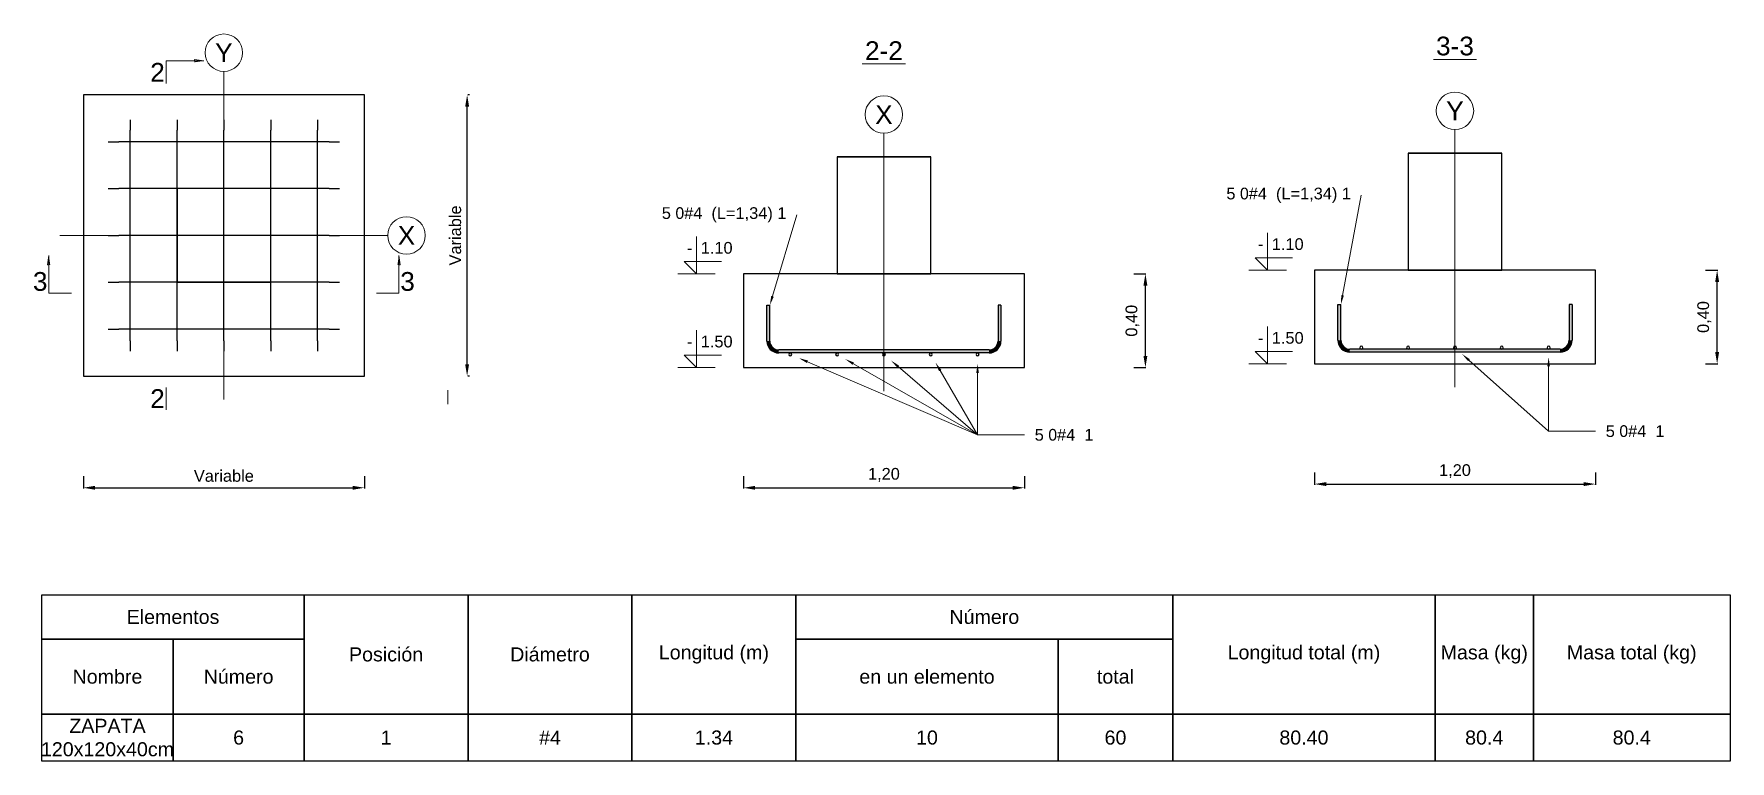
# Model space of a CAD drawing. Header units: feet. Extents: x -398 to 164, y -304 to 319.
# Drawn here: x -311.7 to -304.46, y -159.99 to -156.89 of the extents above; entities that cross this region are included whole.
import ezdxf
from ezdxf.enums import TextEntityAlignment as Align

# ---------------------------------------------------------------- set-up
doc = ezdxf.new("R2010")
doc.units = ezdxf.units.FT
doc.header["$MEASUREMENT"] = 0
doc.linetypes.add('ACAD_ISO03W100', pattern=[30, 12, -18])
doc.linetypes.add('CENTER', pattern=[50.8, 31.75, -6.35, 6.35, -6.35])
doc.layers.get('DEFPOINTS').update_dxf_attribs({"lineweight": 0})
for name, color, linetype in [('AutoCAD_Structural_Detailing_anotación - distribución', 7, 'Continuous'), ('AutoCAD_Structural_Detailing_anotación - forma de la barra', 7, 'Continuous'), ('AutoCAD_Structural_Detailing_distribución - barra', 7, 'Continuous'), ('AutoCAD_Structural_Detailing_encofrado', 2, 'Continuous'), ('AutoCAD_Structural_Detailing_forma - barra', 7, 'Continuous'), ('AutoCAD_Structural_Detailing_símbolos gráficos', 7, 'Continuous'), ('AutoCAD_Structural_Detailing_tablas de armaduras', 7, 'Continuous')]:
    doc.layers.add(name, color=color, linetype=linetype)
doc.styles.get("Standard").update_dxf_attribs({"font": 'arial.ttf'})
doc.styles.add('style1', font='arial.ttf')
doc.styles.add('style2', font='arial.ttf', dxfattribs={"height": 60})
doc.dimstyles.new('RBCT DIM 20', dxfattribs={"dimscale": 0.001, "dimtxt": 50, "dimasz": 50, "dimexe": 2.5, "dimexo": 150, "dimgap": 25, "dimtad": 1, "dimzin": 1, "dimtxsty": 'style1', "dimcen": 50, "dimclrd": 3, "dimclre": 3, "dimclrt": 2, "dimadec": 0, "dimazin": 0, "dimtfac": 1, "dimtdec": 0, "dimtmove": 0, "dimatfit": 3, "dimfxl": 1, "dimarcsym": 0})

# ---------------------------------------------------------------- blocks, each defined once
blk = doc.blocks.new('*D330')
at = {"color": 8, "lineweight": -2, "transparency": 16777216}
for p, q in [((-309.8428, -157.1495), (-309.8503, -157.1495)), ((-309.8528, -158.2995), (-309.8528, -157.1995)), ((-309.8428, -158.3495), (-309.8503, -158.3495))]:
    blk.add_line(p, q, dxfattribs=at)
at = {"color": 8, "transparency": 16777216}
for points in [[(-309.8611, -157.1995), (-309.8444, -157.1995), (-309.8528, -157.1495)], [(-309.8611, -158.2995), (-309.8444, -158.2995), (-309.8528, -158.3495)]]:
    blk.add_solid(points, dxfattribs=at)
at = {"layer": 'DEFPOINTS', "color": 0, "transparency": 16777216}
for p in [(-309.9928, -157.1495), (-309.8528, -157.1495), (-309.9928, -158.3495)]:
    blk.add_point(p, dxfattribs=at)
at = {"color": 7, "transparency": 16777216, "insert": (-309.9032, -157.7495), "char_height": 0.05, "attachment_point": 5, "rotation": 90, "style": 'style1'}
blk.add_mtext('Variable', dxfattribs=at)
blk = doc.blocks.new('*D331')
at = {"color": 8, "lineweight": -2, "transparency": 16777216}
for p, q in [((-311.4917, -158.7766), (-311.4917, -158.8291)), ((-310.2917, -158.7766), (-310.2917, -158.8291)), ((-311.4417, -158.8266), (-310.3417, -158.8266))]:
    blk.add_line(p, q, dxfattribs=at)
at = {"color": 8, "transparency": 16777216}
for points in [[(-311.4417, -158.8183), (-311.4417, -158.835), (-311.4917, -158.8266)], [(-310.3417, -158.8183), (-310.3417, -158.835), (-310.2917, -158.8266)]]:
    blk.add_solid(points, dxfattribs=at)
at = {"layer": 'DEFPOINTS', "color": 0, "transparency": 16777216}
for p in [(-311.4917, -158.6266), (-310.2917, -158.6266), (-310.2917, -158.8266)]:
    blk.add_point(p, dxfattribs=at)
at = {"color": 7, "transparency": 16777216, "insert": (-310.8917, -158.7762), "char_height": 0.05, "attachment_point": 5, "style": 'style1'}
blk.add_mtext('Variable', dxfattribs=at)
blk = doc.blocks.new('*D332')
at = {"color": 8, "lineweight": -2, "transparency": 16777216}
for p, q in [((-307.0059, -157.9136), (-306.9534, -157.9136)), ((-306.9559, -158.2636), (-306.9559, -157.9636)), ((-307.0059, -158.3136), (-306.9534, -158.3136))]:
    blk.add_line(p, q, dxfattribs=at)
at = {"color": 8, "transparency": 16777216}
for points in [[(-306.9642, -157.9636), (-306.9475, -157.9636), (-306.9559, -157.9136)], [(-306.9642, -158.2636), (-306.9475, -158.2636), (-306.9559, -158.3136)]]:
    blk.add_solid(points, dxfattribs=at)
at = {"layer": 'DEFPOINTS', "color": 0, "transparency": 16777216}
for p in [(-307.1559, -157.9136), (-306.9559, -157.9136), (-307.1559, -158.3136)]:
    blk.add_point(p, dxfattribs=at)
at = {"color": 7, "transparency": 16777216, "insert": (-307.0109, -158.1136), "char_height": 0.05, "attachment_point": 5, "rotation": 90, "style": 'style1'}
blk.add_mtext('0,40', dxfattribs=at)
blk = doc.blocks.new('*D333')
at = {"color": 8, "lineweight": -2, "transparency": 16777216}
for p, q in [((-308.6727, -158.7766), (-308.6727, -158.8291)), ((-307.4727, -158.7766), (-307.4727, -158.8291)), ((-308.6227, -158.8266), (-307.5227, -158.8266))]:
    blk.add_line(p, q, dxfattribs=at)
at = {"color": 8, "transparency": 16777216}
for points in [[(-308.6227, -158.8183), (-308.6227, -158.835), (-308.6727, -158.8266)], [(-307.5227, -158.8183), (-307.5227, -158.835), (-307.4727, -158.8266)]]:
    blk.add_solid(points, dxfattribs=at)
at = {"layer": 'DEFPOINTS', "color": 0, "transparency": 16777216}
for p in [(-308.6727, -158.6266), (-307.4727, -158.6266), (-307.4727, -158.8266)]:
    blk.add_point(p, dxfattribs=at)
at = {"color": 7, "transparency": 16777216, "insert": (-308.0727, -158.7716), "char_height": 0.05, "attachment_point": 5, "style": 'style1'}
blk.add_mtext('1,20', dxfattribs=at)
blk = doc.blocks.new('*D334')
at = {"color": 8, "lineweight": -2, "transparency": 16777216}
for p, q in [((-304.5641, -157.8977), (-304.5116, -157.8977)), ((-304.5141, -158.2477), (-304.5141, -157.9477)), ((-304.5641, -158.2977), (-304.5116, -158.2977))]:
    blk.add_line(p, q, dxfattribs=at)
at = {"color": 8, "transparency": 16777216}
for points in [[(-304.5224, -157.9477), (-304.5057, -157.9477), (-304.5141, -157.8977)], [(-304.5224, -158.2477), (-304.5057, -158.2477), (-304.5141, -158.2977)]]:
    blk.add_solid(points, dxfattribs=at)
at = {"layer": 'DEFPOINTS', "color": 0, "transparency": 16777216}
for p in [(-304.7141, -157.8977), (-304.5141, -157.8977), (-304.7141, -158.2977)]:
    blk.add_point(p, dxfattribs=at)
at = {"color": 7, "transparency": 16777216, "insert": (-304.5691, -158.0977), "char_height": 0.05, "attachment_point": 5, "rotation": 90, "style": 'style1'}
blk.add_mtext('0,40', dxfattribs=at)
blk = doc.blocks.new('*D335')
at = {"color": 8, "lineweight": -2, "transparency": 16777216}
for p, q in [((-306.2338, -158.7608), (-306.2338, -158.8133)), ((-305.0338, -158.7608), (-305.0338, -158.8133)), ((-306.1838, -158.8108), (-305.0838, -158.8108))]:
    blk.add_line(p, q, dxfattribs=at)
at = {"color": 8, "transparency": 16777216}
for points in [[(-306.1838, -158.8025), (-306.1838, -158.8191), (-306.2338, -158.8108)], [(-305.0838, -158.8025), (-305.0838, -158.8191), (-305.0338, -158.8108)]]:
    blk.add_solid(points, dxfattribs=at)
at = {"layer": 'DEFPOINTS', "color": 0, "transparency": 16777216}
for p in [(-306.2338, -158.6108), (-305.0338, -158.6108), (-305.0338, -158.8108)]:
    blk.add_point(p, dxfattribs=at)
at = {"color": 7, "transparency": 16777216, "insert": (-305.6338, -158.7558), "char_height": 0.05, "attachment_point": 5, "style": 'style1'}
blk.add_mtext('1,20', dxfattribs=at)

msp = doc.modelspace()

# ---------------------------------------------------------------- hatches: boundary and pattern name
at = {"layer": 'AutoCAD_Structural_Detailing_anotación - distribución', "lineweight": 0}
for points in [[(-308.436, -158.273), (-308.4015, -158.294), (-308.397, -158.2835)], [(-308.238, -158.2771), (-308.2061, -158.3019), (-308.2005, -158.292)], [(-305.6039, -158.2553), (-305.5778, -158.2861), (-305.5703, -158.2776)], [(-305.2338, -158.2687), (-305.2395, -158.3087), (-305.2281, -158.3087)], [(-308.0424, -158.2833), (-308.0157, -158.3137), (-308.0083, -158.305)], [(-307.8526, -158.2918), (-307.8374, -158.3292), (-307.8275, -158.3235)], [(-307.6727, -158.2972), (-307.6784, -158.3372), (-307.667, -158.3372)]]:
    msp.add_hatch(color=8, dxfattribs=at).paths.add_polyline_path(points, flags=0)
at = {"layer": 'AutoCAD_Structural_Detailing_anotación - forma de la barra', "lineweight": 0}
for points in [[(-308.56, -158.0477), (-308.5431, -158.0109), (-308.554, -158.0077)], [(-306.1211, -158.0445), (-306.1081, -158.0063), (-306.1193, -158.0042)]]:
    msp.add_hatch(color=8, dxfattribs=at).paths.add_polyline_path(points, flags=0)
at = {"layer": 'AutoCAD_Structural_Detailing_forma - barra'}
for points in [[(-308.56, -158.2001), (-308.5727, -158.2001), (-308.5727, -158.0477), (-308.56, -158.0477)], [(-307.5854, -158.0477), (-307.5727, -158.0477), (-307.5727, -158.2001), (-307.5854, -158.2001)], [(-306.1211, -158.1969), (-306.1338, -158.1969), (-306.1338, -158.0445), (-306.1211, -158.0445)], [(-305.1465, -158.0445), (-305.1338, -158.0445), (-305.1338, -158.1969), (-305.1465, -158.1969)], [(-307.6235, -158.2382), (-307.6235, -158.2509), (-308.5219, -158.2509), (-308.5219, -158.2382)], [(-305.1846, -158.235), (-305.1846, -158.2477), (-306.083, -158.2477), (-306.083, -158.235)]]:
    msp.add_hatch(color=1, dxfattribs=at).paths.add_polyline_path(points, flags=0)
h = msp.add_hatch(color=1, dxfattribs=at)
edge = h.paths.add_edge_path(flags=0)
edge.add_line((-308.5727, -158.2001), (-308.56, -158.2001))
edge.add_arc((-308.5219, -158.2001), 0.0381, -180, -90)
edge.add_line((-308.5219, -158.2382), (-308.5219, -158.2509))
edge.add_arc((-308.5219, -158.2001), 0.0508, 180, 270, ccw=False)
h = msp.add_hatch(color=1, dxfattribs=at)
edge = h.paths.add_edge_path(flags=0)
edge.add_line((-307.6235, -158.2509), (-307.6235, -158.2382))
edge.add_arc((-307.6235, -158.2001), 0.0381, -90, 0)
edge.add_line((-307.5854, -158.2001), (-307.5727, -158.2001))
edge.add_arc((-307.6235, -158.2001), 0.0508, 270, 360, ccw=False)
h = msp.add_hatch(color=1, dxfattribs=at)
edge = h.paths.add_edge_path(flags=0)
edge.add_line((-306.1338, -158.1969), (-306.1211, -158.1969))
edge.add_arc((-306.083, -158.1969), 0.0381, -180, -90)
edge.add_line((-306.083, -158.235), (-306.083, -158.2477))
edge.add_arc((-306.083, -158.1969), 0.0508, 180, 270, ccw=False)
h = msp.add_hatch(color=1, dxfattribs=at)
edge = h.paths.add_edge_path(flags=0)
edge.add_line((-305.1846, -158.2477), (-305.1846, -158.235))
edge.add_arc((-305.1846, -158.1969), 0.0381, -90, 0)
edge.add_line((-305.1465, -158.1969), (-305.1338, -158.1969))
edge.add_arc((-305.1846, -158.1969), 0.0508, 270, 360, ccw=False)
at = {"layer": 'AutoCAD_Structural_Detailing_símbolos gráficos', "linetype": 'Continuous', "lineweight": 0}
for points in [[(-310.9777, -157.0049), (-311.0177, -157.0049), (-311.0177, -157.0106)], [(-311.6388, -157.8355), (-311.6388, -157.8755), (-311.6331, -157.8755)], [(-310.1445, -157.8355), (-310.1445, -157.8755), (-310.1502, -157.8755)]]:
    msp.add_hatch(color=7, dxfattribs=at).paths.add_polyline_path(points, flags=0)

# ---------------------------------------------------------------- linework, layer by layer
at = {"color": 8, "linetype": 'CENTER', "lineweight": 0}
for p, q in [((-310.8917, -158.4495), (-310.8917, -157.0495)), ((-308.0727, -158.4136), (-308.0727, -157.3136)), ((-311.5917, -157.7495), (-310.1917, -157.7495))]:
    msp.add_line(p, q, dxfattribs=at)
at = {"color": 9, "linetype": 'CENTER', "lineweight": 0}
msp.add_line((-305.6338, -158.3977), (-305.6338, -157.2977), dxfattribs=at)
at = {"color": 1, "lineweight": 0}
for p, q in [((-308.8727, -157.9136), (-308.8727, -157.7536)), ((-306.4338, -157.8977), (-306.4338, -157.7377)), ((-306.3271, -157.8444), (-306.4871, -157.8444)), ((-306.4871, -157.8444), (-306.4338, -157.8977)), ((-308.7927, -157.9136), (-308.9527, -157.9136)), ((-308.766, -157.8602), (-308.926, -157.8602)), ((-308.926, -157.8602), (-308.8727, -157.9136)), ((-306.3538, -157.8977), (-306.5138, -157.8977)), ((-306.4338, -158.2977), (-306.4338, -158.1377)), ((-308.8727, -158.3136), (-308.8727, -158.1536)), ((-308.766, -158.2602), (-308.926, -158.2602)), ((-308.926, -158.2602), (-308.8727, -158.3136)), ((-306.3271, -158.2444), (-306.4871, -158.2444)), ((-306.4871, -158.2444), (-306.4338, -158.2977)), ((-308.7927, -158.3136), (-308.9527, -158.3136)), ((-306.3538, -158.2977), (-306.5138, -158.2977))]:
    msp.add_line(p, q, dxfattribs=at)
at = {"color": 1, "linetype": 'Continuous', "lineweight": 0}
for centre in [(-310.8917, -156.9695), (-308.0727, -157.2336), (-305.6338, -157.2177), (-310.1117, -157.7495)]:
    msp.add_circle(centre, 0.08, dxfattribs=at)
at = {"color": 3, "extrusion": (0, 0, -1)}
for centre in [(308.4727, -158.2572), (308.2727, -158.2572), (308.0727, -158.2572), (307.8727, -158.2572), (307.6727, -158.2572), (306.0338, -158.2287), (305.8338, -158.2287), (305.6338, -158.2287), (305.4338, -158.2287), (305.2338, -158.2287)]:
    msp.add_circle(centre, 0.00635, dxfattribs=at)
at = {"layer": 'AutoCAD_Structural_Detailing_anotación - distribución', "color": 8, "lineweight": 0}
for p, q in [((-305.2338, -158.585), (-305.574, -158.2819)), ((-307.6727, -158.6008), (-308.3992, -158.2888)), ((-307.6727, -158.6008), (-308.2033, -158.297)), ((-307.6727, -158.6008), (-308.012, -158.3093)), ((-307.6727, -158.6008), (-307.8325, -158.3263)), ((-307.6727, -158.6008), (-307.6727, -158.3372)), ((-305.2338, -158.585), (-305.2338, -158.3087)), ((-309.9348, -158.4695), (-309.9348, -158.4095)), ((-307.6727, -158.6008), (-307.4727, -158.6008)), ((-305.2338, -158.585), (-305.0338, -158.585))]:
    msp.add_line(p, q, dxfattribs=at)
at = {"layer": 'AutoCAD_Structural_Detailing_anotación - forma de la barra', "color": 8, "lineweight": 0}
for p, q in [((-306.0338, -157.5781), (-306.1137, -158.0052)), ((-308.4449, -157.6616), (-308.5486, -158.0093))]:
    msp.add_line(p, q, dxfattribs=at)
at = {"layer": 'AutoCAD_Structural_Detailing_distribución - barra', "color": 1, "linetype": 'ByBlock', "lineweight": 25}
for p, q in [((-311.2917, -157.2558), (-311.2917, -157.3003)), ((-311.0917, -157.2558), (-311.0917, -157.3003)), ((-310.8917, -157.2558), (-310.8917, -157.3003)), ((-310.6917, -157.2558), (-310.6917, -157.3003)), ((-310.4917, -157.2558), (-310.4917, -157.3003)), ((-311.2917, -158.1987), (-311.2917, -157.3003)), ((-311.0917, -158.1987), (-311.0917, -157.3003)), ((-310.8917, -158.1987), (-310.8917, -157.3003)), ((-310.6917, -158.1987), (-310.6917, -157.3003)), ((-310.4917, -158.1987), (-310.4917, -157.3003)), ((-311.3853, -157.3495), (-311.3409, -157.3495)), ((-310.4425, -157.3495), (-311.3409, -157.3495)), ((-310.4425, -157.3495), (-310.398, -157.3495)), ((-311.3853, -157.5495), (-311.3409, -157.5495)), ((-310.4425, -157.5495), (-311.3409, -157.5495)), ((-310.4425, -157.5495), (-310.398, -157.5495)), ((-311.3853, -157.7495), (-311.3409, -157.7495)), ((-310.4425, -157.7495), (-311.3409, -157.7495)), ((-310.4425, -157.7495), (-310.398, -157.7495)), ((-311.3853, -157.9495), (-311.3409, -157.9495)), ((-310.4425, -157.9495), (-311.3409, -157.9495)), ((-310.4425, -157.9495), (-310.398, -157.9495)), ((-311.3853, -158.1495), (-311.3409, -158.1495)), ((-310.4425, -158.1495), (-311.3409, -158.1495)), ((-311.2917, -158.1987), (-311.2917, -158.2431)), ((-311.0917, -158.1987), (-311.0917, -158.2431)), ((-310.8917, -158.1987), (-310.8917, -158.2431)), ((-310.6917, -158.1987), (-310.6917, -158.2431)), ((-310.4917, -158.1987), (-310.4917, -158.2431)), ((-310.4425, -158.1495), (-310.398, -158.1495))]:
    msp.add_line(p, q, dxfattribs=at)
at = {"layer": 'AutoCAD_Structural_Detailing_encofrado', "color": 0, "lineweight": 0}
for p, q in [((-308.165, -157.017), (-307.9805, -157.017)), ((-305.726, -156.9988), (-305.5416, -156.9988))]:
    msp.add_line(p, q, dxfattribs=at)
at = {"layer": 'AutoCAD_Structural_Detailing_encofrado', "color": 7, "linetype": 'Continuous'}
for p, q in [((-310.2917, -157.1495), (-311.4917, -157.1495)), ((-311.4917, -157.1495), (-311.4917, -158.3495)), ((-310.2917, -158.3495), (-310.2917, -157.1495)), ((-308.2727, -157.4136), (-308.2727, -157.9136)), ((-307.8727, -157.9136), (-307.8727, -157.4136)), ((-305.8338, -157.3977), (-305.8338, -157.8977)), ((-305.4338, -157.8977), (-305.4338, -157.3977)), ((-307.8727, -157.9136), (-308.6727, -157.9136)), ((-308.6727, -157.9136), (-308.6727, -158.3136)), ((-307.4727, -157.9136), (-307.8727, -157.9136)), ((-307.4727, -158.3136), (-307.4727, -157.9136)), ((-305.4338, -157.8977), (-306.2338, -157.8977)), ((-306.2338, -157.8977), (-306.2338, -158.2977)), ((-305.0338, -157.8977), (-305.4338, -157.8977)), ((-305.0338, -158.2977), (-305.0338, -157.8977)), ((-311.4917, -158.3495), (-310.2917, -158.3495)), ((-308.6727, -158.3136), (-307.4727, -158.3136)), ((-306.2338, -158.2977), (-305.0338, -158.2977))]:
    msp.add_line(p, q, dxfattribs=at)
at = {"layer": 'AutoCAD_Structural_Detailing_encofrado', "color": 9, "linetype": 'ACAD_ISO03W100'}
for p, q in [((-308.2729, -157.4136), (-307.8726, -157.4136)), ((-307.8727, -157.4136), (-308.2727, -157.4136)), ((-305.8339, -157.3977), (-305.4336, -157.3977)), ((-305.4338, -157.3977), (-305.8338, -157.3977)), ((-308.2727, -157.9136), (-307.8727, -157.9136)), ((-305.8338, -157.8977), (-305.4338, -157.8977))]:
    msp.add_line(p, q, dxfattribs=at)
at = {"layer": 'AutoCAD_Structural_Detailing_encofrado', "color": 4, "linetype": 'Continuous'}
for p, q in [((-310.6917, -157.5495), (-311.0917, -157.5495)), ((-311.0917, -157.5495), (-311.0917, -157.9495)), ((-310.6917, -157.9495), (-310.6917, -157.5495)), ((-311.0917, -157.9495), (-310.6917, -157.9495))]:
    msp.add_line(p, q, dxfattribs=at)
at = {"layer": 'AutoCAD_Structural_Detailing_forma - barra', "color": 1}
for p, q in [((-308.5727, -158.2001), (-308.5727, -158.0477)), ((-308.5727, -158.0477), (-308.56, -158.0477)), ((-308.56, -158.2001), (-308.56, -158.0477)), ((-307.5854, -158.0477), (-307.5854, -158.2001)), ((-307.5727, -158.0477), (-307.5854, -158.0477)), ((-307.5727, -158.0477), (-307.5727, -158.2001)), ((-306.1338, -158.1969), (-306.1338, -158.0445)), ((-306.1338, -158.0445), (-306.1211, -158.0445)), ((-306.1211, -158.1969), (-306.1211, -158.0445)), ((-305.1465, -158.0445), (-305.1465, -158.1969)), ((-305.1338, -158.0445), (-305.1465, -158.0445)), ((-305.1338, -158.0445), (-305.1338, -158.1969)), ((-307.6235, -158.2382), (-308.5219, -158.2382)), ((-307.6235, -158.2509), (-308.5219, -158.2509)), ((-305.1846, -158.235), (-306.083, -158.235)), ((-305.1846, -158.2477), (-306.083, -158.2477))]:
    msp.add_line(p, q, dxfattribs=at)
for centre, radius, start, end in [((-308.5219, -158.2001), 0.0508, 180, 270), ((-308.5219, -158.2001), 0.0381, 180, 270), ((-307.6235, -158.2001), 0.0381, 270, 0), ((-307.6235, -158.2001), 0.0508, 270, 0), ((-306.083, -158.1969), 0.0508, 180, 270), ((-306.083, -158.1969), 0.0381, 180, 270), ((-305.1846, -158.1969), 0.0381, 270, 0), ((-305.1846, -158.1969), 0.0508, 270, 0)]:
    msp.add_arc(centre, radius, start, end, dxfattribs=at)
at = {"layer": 'AutoCAD_Structural_Detailing_símbolos gráficos', "color": 7, "linetype": 'Continuous', "lineweight": 0}
for p, q in [((-311.1377, -157.0049), (-311.1377, -157.1009)), ((-310.9777, -157.0049), (-311.1377, -157.0049)), ((-311.0177, -157.0049), (-311.0177, -156.9992)), ((-310.9777, -157.0049), (-311.0177, -156.9992)), ((-311.6388, -157.8355), (-311.6445, -157.8755)), ((-311.6388, -157.8355), (-311.6388, -157.9955)), ((-310.1445, -157.8355), (-310.1388, -157.8755)), ((-310.1445, -157.8355), (-310.1445, -157.9955)), ((-311.6388, -157.8755), (-311.6445, -157.8755)), ((-310.1445, -157.8755), (-310.1388, -157.8755)), ((-311.6388, -157.9955), (-311.5428, -157.9955)), ((-310.1445, -157.9955), (-310.2405, -157.9955)), ((-311.1377, -158.494), (-311.1377, -158.398))]:
    msp.add_line(p, q, dxfattribs=at)
at = {"layer": 'AutoCAD_Structural_Detailing_símbolos gráficos', "color": 0, "lineweight": 0}
for p, q in [((-308.165, -157.017), (-307.9805, -157.017)), ((-305.726, -156.9988), (-305.5416, -156.9988))]:
    msp.add_line(p, q, dxfattribs=at)
at = {"layer": 'AutoCAD_Structural_Detailing_símbolos gráficos', "color": 9, "linetype": 'ACAD_ISO03W100'}
for p, q in [((-308.2729, -157.4136), (-307.8726, -157.4136)), ((-307.8727, -157.4136), (-308.2727, -157.4136)), ((-305.8339, -157.3977), (-305.4336, -157.3977)), ((-305.4338, -157.3977), (-305.8338, -157.3977)), ((-308.2727, -157.9136), (-307.8727, -157.9136)), ((-305.8338, -157.8977), (-305.4338, -157.8977))]:
    msp.add_line(p, q, dxfattribs=at)
at = {"layer": 'AutoCAD_Structural_Detailing_símbolos gráficos', "color": 7, "linetype": 'Continuous'}
for p, q in [((-308.2727, -157.4136), (-308.2727, -157.9136)), ((-307.8727, -157.9136), (-307.8727, -157.4136)), ((-305.8338, -157.3977), (-305.8338, -157.8977)), ((-305.4338, -157.8977), (-305.4338, -157.3977)), ((-307.8727, -157.9136), (-308.6727, -157.9136)), ((-308.6727, -157.9136), (-308.6727, -158.3136)), ((-307.4727, -157.9136), (-307.8727, -157.9136)), ((-307.4727, -158.3136), (-307.4727, -157.9136)), ((-305.4338, -157.8977), (-306.2338, -157.8977)), ((-306.2338, -157.8977), (-306.2338, -158.2977)), ((-305.0338, -157.8977), (-305.4338, -157.8977)), ((-305.0338, -158.2977), (-305.0338, -157.8977)), ((-308.6727, -158.3136), (-307.4727, -158.3136)), ((-306.2338, -158.2977), (-305.0338, -158.2977))]:
    msp.add_line(p, q, dxfattribs=at)
at = {"layer": 'AutoCAD_Structural_Detailing_tablas de armaduras', "color": 7}
for p, q in [((-311.6688, -159.283), (-304.4588, -159.283)), ((-311.6688, -159.993), (-311.6688, -159.283)), ((-311.6688, -159.283), (-310.5488, -159.283)), ((-311.6688, -159.473), (-311.6688, -159.283)), ((-310.5488, -159.283), (-310.5488, -159.473)), ((-310.5488, -159.283), (-309.8488, -159.283)), ((-310.5488, -159.793), (-310.5488, -159.283)), ((-309.8488, -159.283), (-309.8488, -159.793)), ((-309.8488, -159.283), (-309.1488, -159.283)), ((-309.8488, -159.793), (-309.8488, -159.283)), ((-309.1488, -159.283), (-309.1488, -159.793)), ((-309.1488, -159.283), (-308.4488, -159.283)), ((-309.1488, -159.793), (-309.1488, -159.283)), ((-308.4488, -159.283), (-308.4488, -159.793)), ((-308.4488, -159.283), (-306.8388, -159.283)), ((-308.4488, -159.473), (-308.4488, -159.283)), ((-306.8388, -159.283), (-306.8388, -159.473)), ((-306.8388, -159.283), (-305.7188, -159.283)), ((-306.8388, -159.793), (-306.8388, -159.283)), ((-305.7188, -159.283), (-305.7188, -159.793)), ((-305.7188, -159.283), (-305.2988, -159.283)), ((-305.7188, -159.793), (-305.7188, -159.283)), ((-305.2988, -159.283), (-305.2988, -159.793)), ((-305.2988, -159.283), (-304.4588, -159.283)), ((-305.2988, -159.793), (-305.2988, -159.283)), ((-304.4588, -159.283), (-304.4588, -159.993)), ((-304.4588, -159.283), (-304.4588, -159.793)), ((-311.6688, -159.473), (-311.1088, -159.473)), ((-311.6688, -159.793), (-311.6688, -159.473)), ((-310.5488, -159.473), (-311.6688, -159.473)), ((-311.1088, -159.473), (-311.1088, -159.793)), ((-311.1088, -159.473), (-310.5488, -159.473)), ((-311.1088, -159.793), (-311.1088, -159.473)), ((-310.5488, -159.473), (-310.5488, -159.793)), ((-308.4488, -159.473), (-307.3288, -159.473)), ((-308.4488, -159.793), (-308.4488, -159.473)), ((-306.8388, -159.473), (-308.4488, -159.473)), ((-307.3288, -159.473), (-307.3288, -159.793)), ((-307.3288, -159.473), (-306.8388, -159.473)), ((-307.3288, -159.793), (-307.3288, -159.473)), ((-306.8388, -159.473), (-306.8388, -159.793)), ((-311.1088, -159.793), (-311.6688, -159.793)), ((-311.6688, -159.793), (-311.1088, -159.793)), ((-311.6688, -159.993), (-311.6688, -159.793)), ((-310.5488, -159.793), (-311.1088, -159.793)), ((-311.1088, -159.793), (-311.1088, -159.993)), ((-311.1088, -159.793), (-310.5488, -159.793)), ((-311.1088, -159.993), (-311.1088, -159.793)), ((-309.8488, -159.793), (-310.5488, -159.793)), ((-310.5488, -159.793), (-310.5488, -159.993)), ((-310.5488, -159.793), (-309.8488, -159.793)), ((-310.5488, -159.993), (-310.5488, -159.793)), ((-309.1488, -159.793), (-309.8488, -159.793)), ((-309.8488, -159.793), (-309.8488, -159.993)), ((-309.8488, -159.793), (-309.1488, -159.793)), ((-309.8488, -159.993), (-309.8488, -159.793)), ((-308.4488, -159.793), (-309.1488, -159.793)), ((-309.1488, -159.793), (-309.1488, -159.993)), ((-309.1488, -159.793), (-308.4488, -159.793)), ((-309.1488, -159.993), (-309.1488, -159.793)), ((-307.3288, -159.793), (-308.4488, -159.793)), ((-308.4488, -159.793), (-308.4488, -159.993)), ((-308.4488, -159.793), (-307.3288, -159.793)), ((-308.4488, -159.993), (-308.4488, -159.793)), ((-306.8388, -159.793), (-307.3288, -159.793)), ((-307.3288, -159.793), (-307.3288, -159.993)), ((-307.3288, -159.793), (-306.8388, -159.793)), ((-307.3288, -159.993), (-307.3288, -159.793)), ((-305.7188, -159.793), (-306.8388, -159.793)), ((-306.8388, -159.793), (-306.8388, -159.993)), ((-306.8388, -159.793), (-305.7188, -159.793)), ((-306.8388, -159.993), (-306.8388, -159.793)), ((-305.2988, -159.793), (-305.7188, -159.793)), ((-305.7188, -159.793), (-305.7188, -159.993)), ((-305.7188, -159.793), (-305.2988, -159.793)), ((-305.7188, -159.993), (-305.7188, -159.793)), ((-304.4588, -159.793), (-305.2988, -159.793)), ((-305.2988, -159.793), (-305.2988, -159.993)), ((-305.2988, -159.793), (-304.4588, -159.793)), ((-305.2988, -159.993), (-305.2988, -159.793)), ((-304.4588, -159.793), (-304.4588, -159.993)), ((-304.4588, -159.993), (-311.6688, -159.993)), ((-311.1088, -159.993), (-311.6688, -159.993)), ((-310.5488, -159.993), (-311.1088, -159.993)), ((-309.8488, -159.993), (-310.5488, -159.993)), ((-309.1488, -159.993), (-309.8488, -159.993)), ((-308.4488, -159.993), (-309.1488, -159.993)), ((-307.3288, -159.993), (-308.4488, -159.993)), ((-306.8388, -159.993), (-307.3288, -159.993)), ((-305.7188, -159.993), (-306.8388, -159.993)), ((-305.2988, -159.993), (-305.7188, -159.993)), ((-304.4588, -159.993), (-305.2988, -159.993))]:
    msp.add_line(p, q, dxfattribs=at)

# ---------------------------------------------------------------- texts
at = {"color": 7, "style": 'style1'}
for s, p in [('1.10 ', (-306.416, -157.8266)), ('1.10 ', (-308.8549, -157.8424)), ('1.50 ', (-308.8549, -158.2424)), ('1.50 ', (-306.416, -158.2266))]:
    msp.add_text(s, height=0.05, dxfattribs=at).set_placement(p, align=Align.BOTTOM_LEFT)
for p in [(-308.8905, -157.8424), (-306.4516, -157.8266), (-308.8905, -158.2424), (-306.4516, -158.2266)]:
    msp.add_text('-', height=0.05, dxfattribs=at).set_placement(p, align=Align.BOTTOM_RIGHT)
at = {"color": 7, "char_height": 0.08, "attachment_point": 5, "style": 'style1'}
for s, insert in [('Y', (-310.8917, -156.9695)), ('X', (-308.0727, -157.2336)), ('Y', (-305.6338, -157.2177)), ('X', (-310.1117, -157.7495))]:
    msp.add_mtext(s, dxfattribs=dict(at, insert=insert))
at = {"layer": 'AutoCAD_Structural_Detailing_anotación - distribución', "color": 7, "char_height": 0.05, "attachment_point": 5, "style": 'style1'}
for insert in [(-304.8644, -158.585), (-307.3033, -158.6008)]:
    msp.add_mtext('5 \\Fdiam;0\\Farial.ttf;#4  1 ', dxfattribs=dict(at, insert=insert))
at = {"layer": 'AutoCAD_Structural_Detailing_anotación - forma de la barra', "color": 7, "char_height": 0.05, "attachment_point": 5, "style": 'style1'}
for s, insert in [('5 \\Fdiam;0\\Farial.ttf;#4  (L=1,34) 1', (-306.344, -157.5781)), ('5 {\\Fdiam|c0;0\\Farial.ttf|c0;#4  (L=1,34) 1}', (-308.7551, -157.6616))]:
    msp.add_mtext(s, dxfattribs=dict(at, insert=insert))
at = {"layer": 'AutoCAD_Structural_Detailing_encofrado', "color": 73, "char_height": 0.08, "attachment_point": 5}
for s, insert in [('3-3', (-305.6338, -156.9415)), ('2-2', (-308.0727, -156.9608))]:
    msp.add_mtext(s, dxfattribs=dict(at, insert=insert))
at = {"layer": 'AutoCAD_Structural_Detailing_símbolos gráficos', "color": 73, "char_height": 0.08, "attachment_point": 5}
for s, insert in [('3-3', (-305.6338, -156.9415)), ('2-2', (-308.0727, -156.9608)), ('2', (-311.175, -157.0531)), ('3', (-311.6761, -157.9464)), ('3', (-310.1072, -157.9464)), ('2', (-311.175, -158.4458))]:
    msp.add_mtext(s, dxfattribs=dict(at, insert=insert))
at = {"layer": 'AutoCAD_Structural_Detailing_tablas de armaduras', "color": 7, "char_height": 0.06, "attachment_point": 5, "style": 'style2'}
for s, insert, width in [('Elementos', (-311.1088, -159.378), 1.12), ('Número', (-307.6438, -159.378), 1.61), ('Posición', (-310.1988, -159.538), 0.7), ('Diámetro', (-309.4988, -159.538), 0.7), ('Longitud (m)', (-308.7988, -159.538), 0.7), ('Longitud total (m)', (-306.2788, -159.538), 1.12), ('Masa (kg)', (-305.5088, -159.538), 0.42), ('Masa total (kg)', (-304.8788, -159.538), 0.84), ('Nombre', (-311.3888, -159.633), 0.56), ('Número', (-310.8288, -159.633), 0.56), ('en un elemento', (-307.8888, -159.633), 1.12), ('total', (-307.0838, -159.633), 0.49), ('ZAPATA 120x120x40cm', (-311.3888, -159.893), 0.56), ('6', (-310.8288, -159.893), 0.56), ('1', (-310.1988, -159.893), 0.7), ('#4', (-309.4988, -159.893), 0.7), ('1.34', (-308.7988, -159.893), 0.7), ('10', (-307.8888, -159.893), 1.12), ('60', (-307.0838, -159.893), 0.49), ('80.40', (-306.2788, -159.893), 1.12), ('80.4', (-305.5088, -159.893), 0.42), ('80.4', (-304.8788, -159.893), 0.84)]:
    msp.add_mtext(s, dxfattribs=dict(at, insert=insert, width=width))

# ---------------------------------------------------------------- dimensions: what is measured, and where the dimension line sits
for p1, p2, distance, picture, middle in [((-309.9928, -158.3495), (-309.9928, -157.1495), -0.14, '*D330', (-309.9032, -157.7495)), ((-311.4917, -158.6266), (-310.2917, -158.6266), -0.2, '*D331', (-310.8917, -158.7762))]:
    dim = msp.add_aligned_dim(p1=p1, p2=p2, distance=distance, text='Variable', dimstyle='RBCT DIM 20', override={"dimscale": 0.001, "dimclrd": 8, "dimclre": 8, "dimclrt": 7, "dimtmove": 1})
    dim.commit()
    dim.dimension.update_dxf_attribs({"geometry": picture, "text_midpoint": middle})
for p1, p2, picture, middle in [((-307.1559, -158.3136), (-307.1559, -157.9136), '*D332', (-307.0109, -158.1136)), ((-304.7141, -158.2977), (-304.7141, -157.8977), '*D334', (-304.5691, -158.0977)), ((-308.6727, -158.6266), (-307.4727, -158.6266), '*D333', (-308.0727, -158.7716)), ((-306.2338, -158.6108), (-305.0338, -158.6108), '*D335', (-305.6338, -158.7558))]:
    dim = msp.add_aligned_dim(p1=p1, p2=p2, distance=-0.2, dimstyle='RBCT DIM 20', override={"dimscale": 0.001, "dimclrd": 8, "dimclre": 8, "dimclrt": 7, "dimtmove": 1})
    dim.commit()
    dim.dimension.update_dxf_attribs({"geometry": picture, "text_midpoint": middle})

doc.saveas('drawing.dxf')
